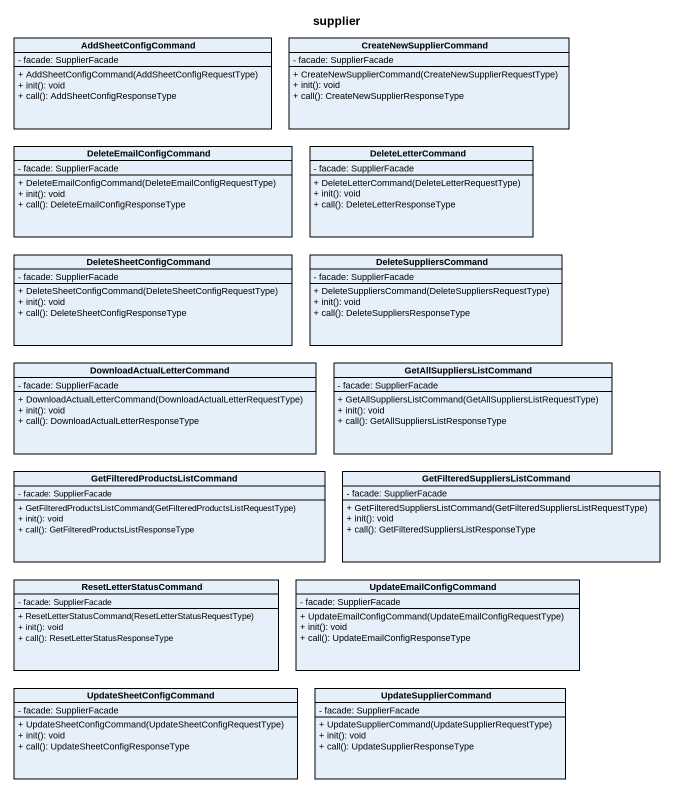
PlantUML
@startuml
title supplier
hide circle
hide empty members
skinparam classAttributeIconSize 0
class AddSheetConfigCommand {
  - facade: SupplierFacade
  + AddSheetConfigCommand(AddSheetConfigRequestType)
  + init(): void
  + call(): AddSheetConfigResponseType
}
class CreateNewSupplierCommand {
  - facade: SupplierFacade
  + CreateNewSupplierCommand(CreateNewSupplierRequestType)
  + init(): void
  + call(): CreateNewSupplierResponseType
}
class DeleteEmailConfigCommand {
  - facade: SupplierFacade
  + DeleteEmailConfigCommand(DeleteEmailConfigRequestType)
  + init(): void
  + call(): DeleteEmailConfigResponseType
}
class DeleteLetterCommand {
  - facade: SupplierFacade
  + DeleteLetterCommand(DeleteLetterRequestType)
  + init(): void
  + call(): DeleteLetterResponseType
}
class DeleteSheetConfigCommand {
  - facade: SupplierFacade
  + DeleteSheetConfigCommand(DeleteSheetConfigRequestType)
  + init(): void
  + call(): DeleteSheetConfigResponseType
}
class DeleteSuppliersCommand {
  - facade: SupplierFacade
  + DeleteSuppliersCommand(DeleteSuppliersRequestType)
  + init(): void
  + call(): DeleteSuppliersResponseType
}
class DownloadActualLetterCommand {
  - facade: SupplierFacade
  + DownloadActualLetterCommand(DownloadActualLetterRequestType)
  + init(): void
  + call(): DownloadActualLetterResponseType
}
class GetAllSuppliersListCommand {
  - facade: SupplierFacade
  + GetAllSuppliersListCommand(GetAllSuppliersListRequestType)
  + init(): void
  + call(): GetAllSuppliersListResponseType
}
class "GetFilteredProductsListCommand" as GetFilteredProductsListComma {
  - facade: SupplierFacade
  + GetFilteredProductsListCommand(GetFilteredProductsListRequestType)
  + init(): void
  + call(): GetFilteredProductsListResponseType
}
class "GetFilteredSuppliersListCommand" as GetFilteredSuppliersListComm {
  - facade: SupplierFacade
  + GetFilteredSuppliersListCommand(GetFilteredSuppliersListRequestType)
  + init(): void
  + call(): GetFilteredSuppliersListResponseType
}
class ResetLetterStatusCommand {
  - facade: SupplierFacade
  + ResetLetterStatusCommand(ResetLetterStatusRequestType)
  + init(): void
  + call(): ResetLetterStatusResponseType
}
class UpdateEmailConfigCommand {
  - facade: SupplierFacade
  + UpdateEmailConfigCommand(UpdateEmailConfigRequestType)
  + init(): void
  + call(): UpdateEmailConfigResponseType
}
class UpdateSheetConfigCommand {
  - facade: SupplierFacade
  + UpdateSheetConfigCommand(UpdateSheetConfigRequestType)
  + init(): void
  + call(): UpdateSheetConfigResponseType
}
class UpdateSupplierCommand {
  - facade: SupplierFacade
  + UpdateSupplierCommand(UpdateSupplierRequestType)
  + init(): void
  + call(): UpdateSupplierResponseType
}
@enduml
